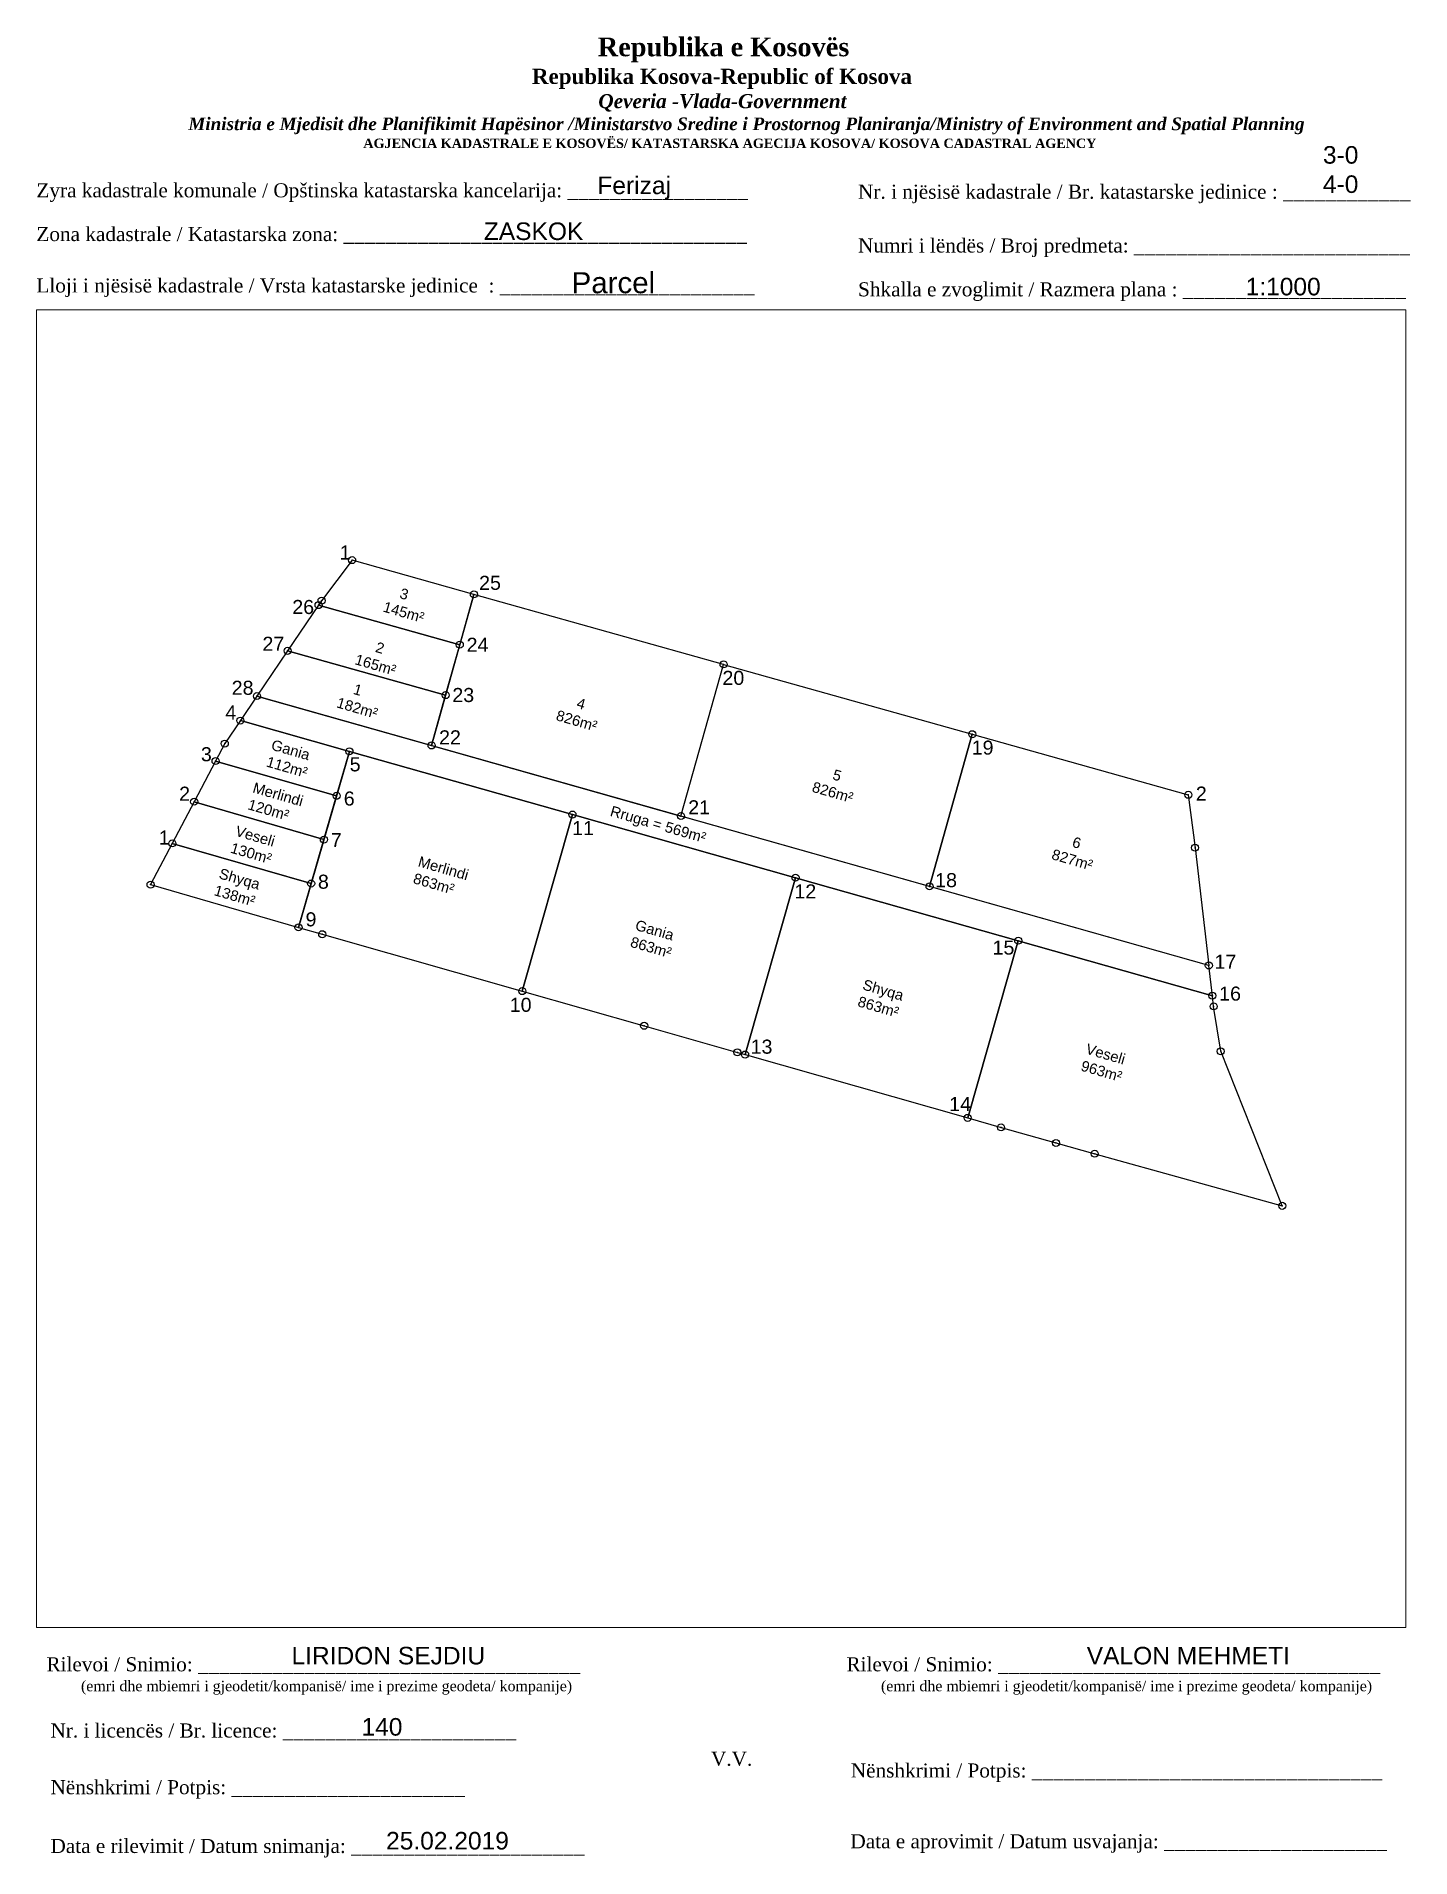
# Paper-space layout 'Layout1' of a CAD drawing. Header units: feet. Extents: x 3 to 199, y 5 to 264.
# The model-space entities are those that its viewports show. They can reach past a viewport. Long polylines and large blocks are cut down to what shows.
import ezdxf

# ---------------------------------------------------------------- set-up
doc = ezdxf.new("R2010")
doc.units = ezdxf.units.FT
doc.header["$MEASUREMENT"] = 0
doc.header["$PDMODE"] = 32
doc.header["$PDSIZE"] = 1
doc.layers.get('0').update_dxf_attribs({"linetype": 'CONTINUOUS'})
for name, color, linetype in [('Gjendja faktike', 1, 'CONTINUOUS'), ('Ndarjet', 1, 'CONTINUOUS'), ('Nr. Pikave te Ndarjes', 1, 'CONTINUOUS'), ('Pikat', 7, 'CONTINUOUS'), ('Pikat e Ndarjes', 1, 'CONTINUOUS')]:
    doc.layers.add(name, color=color, linetype=linetype)
doc.styles.get("Standard").update_dxf_attribs({"font": 'arial.ttf'})

msp = doc.modelspace()

# ---------------------------------------------------------------- linework, layer by layer
at = {"linetype": 'Continuous'}
msp.add_line((7512302.47, 4691116.3), (7512302.47, 4691116.27), dxfattribs=at)
at = {"layer": 'Gjendja faktike', "linetype": 'Continuous'}
for p in [(7512290.33, 4691147.05), (7512285.55, 4691140.65), (7512307.66, 4691142.18), (7512281.15, 4691134.14), (7512305.65, 4691135.01), (7512343.19, 4691132.21), (7512276.79, 4691127.7), (7512303.64, 4691127.83), (7512274.43, 4691124.21), (7512301.63, 4691120.67), (7512378.58, 4691122.27), (7512270.89, 4691118.44), (7512289.95, 4691119.82), (7512288.12, 4691113.5), (7512409.33, 4691113.64), (7512321.69, 4691110.83), (7512337.13, 4691110.61), (7512286.31, 4691107.26), (7512264.73, 4691106.72), (7512353.43, 4691101.84), (7512284.5, 4691101.01), (7512372.5, 4691100.6), (7512282.7, 4691094.76), (7512385.12, 4691092.87), (7512412.25, 4691089.34), (7512314.54, 4691085.69), (7512412.75, 4691085.04), (7512346.26, 4691076.66), (7512377.93, 4691067.64)]:
    msp.add_point(p, dxfattribs=at)
at = {"layer": 'Ndarjet', "linetype": 'Continuous'}
for points in [[(7512307.66, 4691142.18), (7512290.33, 4691147.05), (7512285.98, 4691141.28), (7512285.55, 4691140.65), (7512305.65, 4691135.01)], [(7512305.65, 4691135.01), (7512285.55, 4691140.65), (7512281.15, 4691134.14), (7512303.64, 4691127.83)], [(7512303.64, 4691127.83), (7512281.15, 4691134.14), (7512276.79, 4691127.7), (7512301.63, 4691120.67)], [(7512289.95, 4691119.82), (7512274.43, 4691124.21), (7512272.21, 4691120.93), (7512270.89, 4691118.44), (7512288.12, 4691113.5)], [(7512288.12, 4691113.5), (7512270.89, 4691118.44), (7512267.85, 4691112.65), (7512286.31, 4691107.26)], [(7512286.31, 4691107.26), (7512267.85, 4691112.65), (7512264.73, 4691106.72), (7512284.5, 4691101.01)], [(7512284.5, 4691101.01), (7512264.73, 4691106.72), (7512261.64, 4691100.85), (7512282.69, 4691094.77)]]:
    msp.add_lwpolyline(points, close=True, dxfattribs=at)
for points in [[(7512337.13, 4691110.61), (7512343.19, 4691132.21), (7512307.66, 4691142.18), (7512301.63, 4691120.67), (7512337.13, 4691110.61)], [(7512372.5, 4691100.6), (7512337.13, 4691110.61), (7512343.19, 4691132.21), (7512378.58, 4691122.27), (7512372.5, 4691100.6)], [(7512276.79, 4691127.7), (7512274.43, 4691124.21), (7512289.95, 4691119.82), (7512321.69, 4691110.83), (7512353.43, 4691101.84), (7512385.12, 4691092.87), (7512412.75, 4691085.04), (7512412.25, 4691089.34), (7512276.79, 4691127.7)], [(7512412.25, 4691089.34), (7512372.5, 4691100.6), (7512378.58, 4691122.27), (7512409.33, 4691113.64), (7512410.29, 4691106.11), (7512412.25, 4691089.34)], [(7512321.69, 4691110.83), (7512289.95, 4691119.82), (7512282.69, 4691094.77), (7512286.07, 4691093.79), (7512314.54, 4691085.69), (7512321.69, 4691110.83), (7512289.95, 4691119.82)], [(7512345.16, 4691076.97), (7512346.26, 4691076.66), (7512353.43, 4691101.84), (7512321.69, 4691110.83), (7512314.54, 4691085.69), (7512331.89, 4691080.75), (7512345.16, 4691076.97)], [(7512385.12, 4691092.87), (7512353.43, 4691101.84), (7512346.26, 4691076.66), (7512377.93, 4691067.64), (7512385.12, 4691092.87)], [(7512422.7, 4691055.12), (7512413.94, 4691077.12), (7512412.93, 4691083.51), (7512412.75, 4691085.04), (7512385.12, 4691092.87), (7512377.93, 4691067.64), (7512382.68, 4691066.29), (7512382.68, 4691066.29), (7512390.5, 4691064.07), (7512396.01, 4691062.54), (7512422.7, 4691055.12)]]:
    msp.add_lwpolyline(points, dxfattribs=at)
at = {"layer": 'Pikat'}
for p in [(7512285.98, 4691141.28), (7512285.98, 4691141.28), (7512272.21, 4691120.93), (7512410.29, 4691106.11), (7512410.29, 4691106.11), (7512410.29, 4691106.11), (7512261.64, 4691100.85), (7512286.07, 4691093.79), (7512412.93, 4691083.51), (7512412.93, 4691083.51), (7512331.89, 4691080.75), (7512345.16, 4691076.97), (7512413.94, 4691077.12), (7512413.94, 4691077.12), (7512382.68, 4691066.29), (7512390.5, 4691064.07), (7512396.01, 4691062.54), (7512422.7, 4691055.12), (7512422.7, 4691055.12)]:
    msp.add_point(p, dxfattribs=at)
at = {"layer": 'Pikat e Ndarjes', "linetype": 'Continuous'}
msp.add_point((7512267.85, 4691112.65), dxfattribs=at)

# ---------------------------------------------------------------- texts
at = {"linetype": 'Continuous', "char_height": 1.5, "attachment_point": 1, "rotation": 343.8742}
for s, width, insert in [('   3\\P145m²', 5.5723, (7512295.72, 4691143.6)), ('    2\\P165m²', 5.5723, (7512291.71, 4691136.1)), ('   1\\P182m²', 5.5723, (7512289.11, 4691129.96)), ('    4\\P826m²', 5.5723, (7512320.34, 4691128.14)), ('Gania\\P112m²', 5.5723, (7512279.11, 4691121.54)), ('\\pt4.5;Merlindi\\P120m²', 5.5723, (7512276.48, 4691115.45)), ('    5\\P826m²', 5.5723, (7512356.77, 4691117.95)), ('Rruga = 569m²', 15.2933, (7512327.35, 4691112.11)), ('Veseli\\P130m²', 5.5723, (7512274.01, 4691109.27)), ('    6\\P827m²', 5.5723, (7512390.87, 4691108.35)), ('Merlindi\\P863m²', 5.5723, (7512300.01, 4691104.93)), ('Shyqa\\P138m²', 5.5723, (7512271.67, 4691103.22)), ('Gania\\P863m²', 5.5723, (7512330.91, 4691095.88)), ('Shyqa\\P863m²', 5.5723, (7512363.27, 4691087.4)), ('Veseli\\P963m²', 5.5723, (7512395.03, 4691078.25))]:
    msp.add_mtext_dynamic_manual_height_columns(s, width=width, gutter_width=5, heights=[0], dxfattribs=dict(at, insert=insert))
at = {"layer": 'Nr. Pikave te Ndarjes', "linetype": 'Continuous', "char_height": 2, "attachment_point": 1}
for s, width, insert in [('1', 2.4258, (7512288.55, 4691149.14)), ('25', 2.4258, (7512308.4, 4691144.82)), ('26', 2.4258, (7512281.81, 4691141.38)), ('27', 2.4258, (7512277.57, 4691136.14)), ('24', 2.4258, (7512306.62, 4691136)), ('20', 2.4258, (7512343.03, 4691131.29)), ('28', 2.4258, (7512273.19, 4691129.88)), ('23', 2.4258, (7512304.59, 4691128.85)), ('4', 2.4258, (7512272.29, 4691126.36)), ('3', 2.4258, (7512268.81, 4691120.42)), ('22', 2.4258, (7512302.7, 4691122.82)), ('19', 2.4258, (7512378.5, 4691121.36)), ('5', 2.4258, (7512289.98, 4691118.98)), ('2', 2.4258, (7512265.71, 4691114.8)), ('6', 2.4258, (7512289.14, 4691114.11)), ('21', 2.4258, (7512338.16, 4691112.86)), ('2', 2.4258, (7512410.4, 4691114.81)), ('1', 0.9157, (7512262.82, 4691108.56)), ('7', 2.4258, (7512287.3, 4691108.19)), ('11', 2.4258, (7512321.64, 4691109.9)), ('8', 2.4258, (7512285.46, 4691102.27)), ('18', 2.4258, (7512373.3, 4691102.49)), ('12', 2.4258, (7512353.27, 4691100.89)), ('9', 2.4258, (7512283.7, 4691096.91)), ('15', 2.4258, (7512381.47, 4691092.89)), ('17', 2.4258, (7512413.06, 4691090.88)), ('10', 2.4258, (7512312.76, 4691084.74)), ('16', 2.4258, (7512413.72, 4691086.34)), ('13', 2.4258, (7512347.04, 4691078.78)), ('14', 2.4258, (7512375.3, 4691070.61))]:
    msp.add_mtext_dynamic_manual_height_columns(s, width=width, gutter_width=5, heights=[0], dxfattribs=dict(at, insert=insert))

psp = doc.layouts.get("Layout1")

# ---------------------------------------------------------------- texts
for s, insert, char_height, width, attachment_point in [('\\pi77.297;{\\fBook Antiqua|b1|i0|c0|p18;\\H1.333x;Republika e Kosovës\\fTimes New Roman|b1|i0|c0|p18;\\P\\pi67.927;\\fBook Antiqua|b1|i0|c0|p18;\\H0.8125x;Republika Kosova-Republic of Kosova\\fTimes New Roman|b1|i0|c0|p18;\\P\\pi77.378;\\fBook Antiqua|b1|i1|c0|p18;\\H0.9233x;Qeveria -Vlada-Government \\P\\pi13.032,l6,t23.033;\\fTimes New Roman|b1|i1|c0|p18;\\H0.9x;Ministria e Mjedisit dhe Planifikimit Hapësinor /Ministarstvo Sredine i Prostornog Planiranja/Ministry of Environment and Spatial Planning\\P\\pi43.931,l0,tz;\\fBook Antiqua|b1|i0|c0|p18;\\H0.7406x;AGJENCIA KADASTRALE E KOSOVËS/ KATASTARSKA AGECIJA KOSOVA/ KOSOVA CADASTRAL AGENCY}', (5.57, 263.93), 2, 191.8237, 1), ('3-0\\P4-0', (188.59, 245.12), 2.5, 9.6047, 5), ('Ferizaj', (88.05, 242.51), 2.5, 9.9735, 5), ('{\\fTimes New Roman|b0|i0|c0|p18;Zyra kadastrale komunale / Opštinska katastarska kancelarija: _________________}', (2.98, 243.18), 2, 100.6873, 1), ('{\\fTimes New Roman|b0|i0|c0|p18;Nr. i njësisë kadastrale / Br. katastarske jedinice : ____________}', (119.91, 242.98), 2, 79.9484, 1), ('{\\fTimes New Roman|b0|i0|c0|p18;Zona kadastrale / Katastarska zona: ______________________________________}', (2.98, 236.95), 2, 100.6873, 1), ('ZASKOK', (73.73, 236.33), 2.5, 45.0595, 5), ('{\\fTimes New Roman|b0|i0|c0|p18;Numri i lëndës / Broj predmeta: __________________________}', (119.91, 235.32), 2, 79.9484, 1), ('{\\fTimes New Roman|b0|i0|c0|p18;Lloji i njësisë kadastrale / Vrsta katastarske jedinice  : ________________________}', (2.98, 229.63), 2, 100.6873, 1), ('{\\fArial|b0|i0|c0|p34;Parcel}', (85.09, 229), 3, 11.2939, 5), ('{\\fTimes New Roman|b0|i0|c0|p18;Shkalla e zvoglimit / Razmera plana : _____________________}', (119.91, 229.08), 2, 79.9484, 1), ('1:1000', (180.41, 228.45), 2.5, 10.1784, 5), ('LIRIDON SEJDIU', (53.06, 33.53), 2.5, 27.1816, 5), ('VALON MEHMETI', (166.91, 33.53), 2.5, 33.6968, 5), ('{\\fTimes New Roman|b0|i0|c0|p18;Rilevoi / Snimio: ____________________________________\\P     \\H0.75x;(emri dhe mbiemri i gjeodetit/kompanisë/ ime i prezime geodeta/ kompanije)}', (42.38, 30.65), 2, 74.7958, 5), ('{\\fTimes New Roman|b0|i0|c0|p18;Rilevoi / Snimio: ____________________________________\\P     \\H0.75x;(emri dhe mbiemri i gjeodetit/kompanisë/ ime i prezime geodeta/ kompanije)}', (156.23, 30.65), 2, 74.7958, 5), ('{\\fTimes New Roman|b0|i0|c0|p18;Nr. i licencës / Br. licence: ______________________\\P                                }', (4.98, 23.89), 2, 83.344, 1), ('140', (52.16, 23.39), 2.5, 5.3971, 5), ('{\\fTimes New Roman|b0|i0|c0|p18;V.V.                                 }', (101.92, 18.84), 2, 5.7076, 5), ('{\\fTimes New Roman|b0|i0|c0|p18; Nënshkrimi / Potpis: _________________________________}', (118.12, 18.2), 2, 83.344, 1), ('{\\fTimes New Roman|b0|i0|c0|p18;Nënshkrimi / Potpis: ______________________\\P                                 }', (4.98, 15.82), 2, 83.344, 1), ('25.02.2019', (61.48, 7.18), 2.5, 17.2666, 5), ('{\\fTimes New Roman|b0|i0|c0|p18; Data e aprovimit / Datum usvajanja: _____________________}', (118.07, 8.12), 2, 83.344, 1), ('{\\fTimes New Roman|b0|i0|c0|p18;Data e rilevimit / Datum snimanja: ______________________\\P                                 }', (4.98, 7.45), 2, 83.344, 1)]:
    psp.add_mtext(s, dxfattribs=dict(insert=insert, char_height=char_height, width=width, attachment_point=attachment_point))

# ---------------------------------------------------------------- viewports
at = {"layer": '0', "linetype": 'Continuous'}
psp.add_viewport(center=(100.42, 131.35), size=(194.88, 187.6097), view_center_point=(7512342.84, 4691088.88), view_height=187.6097, dxfattribs=at)

doc.saveas('drawing.dxf')
